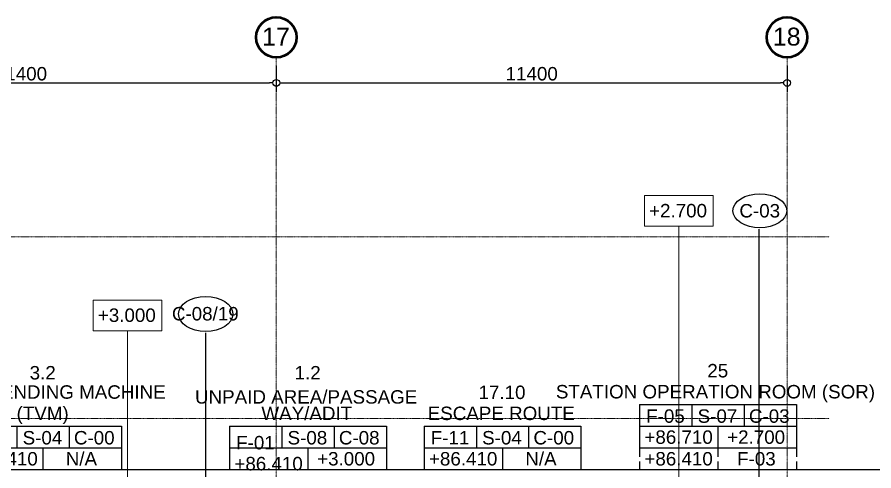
# Model space of a CAD drawing. Header units: millimetres. Extents: x -794334 to -714814, y -17806 to 22403.
# Drawn here: x -739067 to -719944, y 11028 to 21150 of the extents above; entities that cross this region are included whole.
import ezdxf

# ---------------------------------------------------------------- set-up
doc = ezdxf.new("R2010")
doc.units = ezdxf.units.MM
doc.linetypes.add('DPA_Grid _ Level 100', pattern=[10, 5.5, -1.6, 1.3, -1.6])
doc.linetypes.add('DPA_Hidden 50', pattern=[3, 2, -1])
for name, color, linetype, lineweight in [('A-ANNO-DIMS', 1, 'Continuous', 9), ('A-ANNO-NOTE', 3, 'Continuous', 25), ('A-ROOM-IDEN', 3, 'Continuous', 25), ('A-ROOM-LINE', 3, 'Continuous', 25), ('G-ANNO-TEXT', 3, 'Continuous', 9), ('S-GRID', 251, 'Continuous', 9), ('S-GRID-IDEN', 3, 'Continuous', 50)]:
    doc.layers.add(name, color=color, linetype=linetype, lineweight=lineweight)
doc.styles.add('Arial', font='arial.ttf', dxfattribs={"height": 400})
doc.styles.add('Arial_2', font='arial.ttf', dxfattribs={"height": 300})
doc.dimstyles.new('DPA-DIM-3_0_C-C', dxfattribs={"dimscale": 304.8, "dimtxt": 306.07782, "dimasz": 0.492126, "dimexe": 0.656168, "dimexo": 0.0625, "dimgap": 0.164042, "dimtad": 1, "dimdec": 0, "dimzin": 0, "dimdsep": 46, "dimtxsty": 'Arial_2', "dimblk1": 'DOTBLANK', "dimblk2": 'DOTBLANK', "dimsah": 1, "dimcen": 0.09, "dimdle": 0.656168, "dimadec": 8, "dimazin": 0, "dimtfac": 1, "dimtdec": 4, "dimtix": 1, "dimtmove": 0, "dimatfit": 3, "dimfxl": 1.312336, "dimfxlon": 1, "dimtvp": 1, "dimtolj": 1, "dimtzin": 0, "dimarcsym": 2})

# ---------------------------------------------------------------- blocks, each defined once
blk = doc.blocks.new('DPA_Room Tag Box _Longer_ - Standard-4486008-4252-01 ENLARGED CONCOURSE LEVEL - REFLECTED CEILING PLAN - SHEET 3')
at = {"layer": 'A-ROOM-LINE'}
for p, q in [((-17.5, -2.98), (-17.5, -12.65)), ((-17.5, -2.98), (17.5, -2.98)), ((-5.83, -2.98), (-5.83, -7.81)), ((5.83, -2.98), (5.83, -7.81)), ((17.5, -2.98), (17.5, -12.65)), ((-17.5, -7.81), (17.5, -7.81)), ((0, -7.81), (0, -12.65)), ((-17.5, -12.65), (17.5, -12.65))]:
    blk.add_line(p, q, dxfattribs=at)
blk = doc.blocks.new('DPA_Room Tag SubFloor - Standard-4594770-4252-01 ENLARGED CONCOURSE LEVEL - REFLECTED CEILING PLAN - SHEET 3')
at = {"layer": 'A-ROOM-IDEN', "linetype": 'DPA_Hidden 50'}
for p, q in [((-17.5, -12.65), (-17.5, -17.48)), ((0, -12.65), (0, -17.48)), ((17.5, -12.65), (17.5, -17.48)), ((-17.5, -17.48), (17.5, -17.48))]:
    blk.add_line(p, q, dxfattribs=at)
at = {"layer": 'A-ROOM-LINE'}
for p, q in [((-17.5, -2.98), (-17.5, -12.65)), ((-17.5, -2.98), (17.5, -2.98)), ((-5.83, -2.98), (-5.83, -7.81)), ((5.83, -2.98), (5.83, -7.81)), ((17.5, -2.98), (17.5, -12.65)), ((-17.5, -7.81), (17.5, -7.81)), ((0, -7.81), (0, -12.65)), ((-17.5, -12.65), (17.5, -12.65))]:
    blk.add_line(p, q, dxfattribs=at)
blk = doc.blocks.new('DPA_Room Tag Box - Standard-4486259-4252-01 ENLARGED CONCOURSE LEVEL - REFLECTED CEILING PLAN - SHEET 3')
at = {"layer": 'A-ROOM-LINE'}
for p, q in [((-17.5, -2.94), (-17.5, -12.6)), ((-17.5, -2.94), (17.5, -2.94)), ((-5.83, -2.94), (-5.83, -7.77)), ((5.83, -2.94), (5.83, -7.77)), ((17.5, -2.94), (17.5, -12.6)), ((-17.5, -7.77), (17.5, -7.77)), ((0, -7.77), (0, -12.6)), ((-17.5, -12.6), (17.5, -12.6))]:
    blk.add_line(p, q, dxfattribs=at)
blk = doc.blocks.new('Ceiling Tags - Ceiling Tags-9510765-4252-01 ENLARGED CONCOURSE LEVEL - REFLECTED CEILING PLAN - SHEET 3')
at = {"layer": 'A-ANNO-NOTE'}
blk.add_ellipse((0, 0), major_axis=(6.05, 0), ratio=0.646436, dxfattribs=at)
blk = doc.blocks.new('DPA_TAG Room-Ceiling - STANDARD-8527542-4252-01 ENLARGED CONCOURSE LEVEL - REFLECTED CEILING PLAN - SHEET 3')
at = {"layer": 'A-ROOM-IDEN'}
blk.add_ellipse((0, 0), major_axis=(-6, 0), ratio=0.633333, dxfattribs=at)
blk = doc.blocks.new('Grid - 100 Scale-2291345-4252-01 ENLARGED CONCOURSE LEVEL - REFLECTED CEILING PLAN - SHEET 3')
at = {"layer": 'S-GRID-IDEN'}
blk.add_circle((0, 0), 4.5, dxfattribs=at)
blk = doc.blocks.new('_DotBlank')
at = {"color": 0, "linetype": 'ByBlock', "lineweight": -2}
blk.add_line((-0.5, 0), (-1, 0), dxfattribs=at)
blk.add_circle((0, 0), 0.5, dxfattribs=at)
blk = doc.blocks.new('*D809')
at = {"layer": 'A-ANNO-DIMS', "color": 0, "lineweight": -2, "transparency": 16777216}
for p, q in [((34200, 16485), (34200, 15904)), ((45600, 16485), (45600, 15904)), ((34350, 16104), (45450, 16104))]:
    blk.add_line(p, q, dxfattribs=at)
at = {"layer": 'Defpoints', "color": 0, "transparency": 16777216}
for p in [(34200, 16504), (45600, 16504), (45600, 16104)]:
    blk.add_point(p, dxfattribs=at)
at = {"layer": 'A-ANNO-DIMS', "color": 0, "lineweight": -2, "transparency": 16777216, "xscale": 150, "yscale": 150, "zscale": 150, "rotation": 180}
blk.add_blockref('_DotBlank', (34200, 16104), dxfattribs=at)
at = {"layer": 'A-ANNO-DIMS', "color": 0, "lineweight": -2, "transparency": 16777216, "xscale": 150, "yscale": 150, "zscale": 150}
blk.add_blockref('_DotBlank', (45600, 16104), dxfattribs=at)
at = {"layer": 'A-ANNO-DIMS', "color": 0, "transparency": 16777216, "insert": (39900, 16307), "char_height": 300, "width": 1384.41, "attachment_point": 5, "style": 'Arial_2'}
blk.add_mtext('\\A1;11400', dxfattribs=at)
blk = doc.blocks.new('*D810')
at = {"layer": 'A-ANNO-DIMS', "color": 0, "lineweight": -2, "transparency": 16777216}
for p, q in [((45600, 16485), (45600, 15904)), ((57000, 16485), (57000, 15904)), ((45750, 16104), (56850, 16104))]:
    blk.add_line(p, q, dxfattribs=at)
at = {"layer": 'Defpoints', "color": 0, "transparency": 16777216}
for p in [(45600, 16504), (57000, 16504), (57000, 16104)]:
    blk.add_point(p, dxfattribs=at)
at = {"layer": 'A-ANNO-DIMS', "color": 0, "lineweight": -2, "transparency": 16777216, "xscale": 150, "yscale": 150, "zscale": 150, "rotation": 180}
blk.add_blockref('_DotBlank', (45600, 16104), dxfattribs=at)
at = {"layer": 'A-ANNO-DIMS', "color": 0, "lineweight": -2, "transparency": 16777216, "xscale": 150, "yscale": 150, "zscale": 150}
blk.add_blockref('_DotBlank', (57000, 16104), dxfattribs=at)
at = {"layer": 'A-ANNO-DIMS', "color": 0, "transparency": 16777216, "insert": (51300, 16307), "char_height": 300, "width": 1384.41, "attachment_point": 5, "style": 'Arial_2'}
blk.add_mtext('\\A1;11400', dxfattribs=at)
blk = doc.blocks.new('*U804')
at = {"layer": 'S-GRID', "linetype": 'DPA_Grid _ Level 100'}
for p, q in [((45600, -21385.5), (45600, 16671.4)), ((57000, -21385.5), (57000, 16671.4)), ((57942.9, 12673), (-14128.9, 12673)), ((57942.9, 8615), (-14128.9, 8615))]:
    blk.add_line(p, q, dxfattribs=at)
at = {"layer": 'S-GRID-IDEN', "xscale": 99.99999999999993, "yscale": 99.99999999999993, "zscale": 99.99999999999993}
for p in [(45600, 17121.4), (57000, 17121.4)]:
    blk.add_blockref('Grid - 100 Scale-2291345-4252-01 ENLARGED CONCOURSE LEVEL - REFLECTED CEILING PLAN - SHEET 3', p, dxfattribs=at)
at = {"layer": 'S-GRID-IDEN', "lineweight": 9, "char_height": 400, "width": 753.586, "attachment_point": 1, "style": 'Arial'}
for s, insert in [('17', (45281.2, 17337.3)), ('18', (56681.2, 17337.3))]:
    blk.add_mtext(s, dxfattribs=dict(at, insert=insert))
at = {"layer": 'A-ANNO-DIMS'}
for base, p1, p2, picture, middle in [((45600, 16104.3), (34200, 16504.3), (45600, 16504.3), '*D809', (39900, 16307.4)), ((57000, 16104.3), (45600, 16504.3), (57000, 16504.3), '*D810', (51300, 16307.4))]:
    dim = blk.add_linear_dim(base=base, p1=p1, p2=p2, dimstyle='DPA-DIM-3_0_C-C', override={"dimpost": '<>', "dimfxl": 11400}, dxfattribs=at)
    dim.commit()
    dim.dimension.update_dxf_attribs({"geometry": picture, "text_midpoint": middle})

msp = doc.modelspace()

# ---------------------------------------------------------------- linework, layer by layer
msp.add_xline((-738491, 11057), (1, 0))
at = {"layer": 'A-ANNO-NOTE'}
msp.add_line((-734853, 6488), (-734853, 14106), dxfattribs=at)
at = {"layer": 'A-ROOM-IDEN'}
msp.add_line((-722507, 6071), (-722507, 16420), dxfattribs=at)
at = {"layer": 'G-ANNO-TEXT', "color": 10}
for p, q in [((-724300, 6889), (-724300, 16487)), ((-736605, 6450), (-736605, 14155))]:
    msp.add_line(p, q, dxfattribs=at)
at = {"layer": 'G-ANNO-TEXT', "color": 10, "flags": 128}
for points in [[(-725065, 17170), (-723535, 17170), (-723535, 16487), (-725065, 16487)], [(-737369, 14838), (-735840, 14838), (-735840, 14155), (-737369, 14155)]]:
    msp.add_lwpolyline(points, close=True, dxfattribs=at)

# ---------------------------------------------------------------- block references
msp.add_blockref('*U804', (-778882, 3579))
at = {"layer": 'A-ANNO-NOTE', "xscale": 100, "yscale": 100, "zscale": 100}
msp.add_blockref('Ceiling Tags - Ceiling Tags-9510765-4252-01 ENLARGED CONCOURSE LEVEL - REFLECTED CEILING PLAN - SHEET 3', (-734857, 14528), dxfattribs=at)
at = {"layer": 'A-ROOM-IDEN', "xscale": 99.99999999999993, "yscale": 99.99999999999993, "zscale": 99.99999999999993}
for name, p in [('DPA_TAG Room-Ceiling - STANDARD-8527542-4252-01 ENLARGED CONCOURSE LEVEL - REFLECTED CEILING PLAN - SHEET 3', (-722489, 16831)), ('DPA_Room Tag SubFloor - Standard-4594770-4252-01 ENLARGED CONCOURSE LEVEL - REFLECTED CEILING PLAN - SHEET 3', (-723424, 12805)), ('DPA_Room Tag Box _Longer_ - Standard-4486008-4252-01 ENLARGED CONCOURSE LEVEL - REFLECTED CEILING PLAN - SHEET 3', (-738491, 12322)), ('DPA_Room Tag Box _Longer_ - Standard-4486008-4252-01 ENLARGED CONCOURSE LEVEL - REFLECTED CEILING PLAN - SHEET 3', (-732576, 12322)), ('DPA_Room Tag Box - Standard-4486259-4252-01 ENLARGED CONCOURSE LEVEL - REFLECTED CEILING PLAN - SHEET 3', (-728233, 12317))]:
    msp.add_blockref(name, p, dxfattribs=at)

# ---------------------------------------------------------------- texts
at = {"layer": 'A-ANNO-NOTE', "lineweight": 9, "insert": (-735613, 14684), "char_height": 300, "width": 1835.86, "attachment_point": 1, "style": 'Arial_2'}
msp.add_mtext('C-08/19', dxfattribs=at)
at = {"layer": 'A-ROOM-IDEN', "lineweight": 9, "char_height": 300, "attachment_point": 1, "style": 'Arial_2'}
for s, insert, width in [('C-03', (-722946, 16981), 1114.35), ('25', (-723662, 13413), 577.21), ('3.2', (-738788, 13367), 721.52), ('1.2', (-732874, 13367), 721.52), ('TICKET VENDING MACHINE', (-741316, 12937), 6838.39), ('UNPAID AREA/PASSAGE', (-735097, 12828), 6100.84), ('17.10', (-728769, 12930), 1298.73), ('STATION OPERATION ROOM (SOR)', (-727042, 12944), 8762.44), ('(TVM)', (-739080, 12461), 1427), ('WAY/ADIT', (-733615, 12461), 2517.3), ('ESCAPE ROUTE', (-729903, 12461), 4040.5), ('F-05', (-725027, 12400), 1058.23), ('S-07', (-723878, 12400), 1090.29), ('C-03', (-722733, 12400), 1114.35), ('S-04', (-738945, 11917), 1090.29), ('C-00', (-737800, 11917), 1114.35), ('S-08', (-733031, 11917), 1090.29), ('C-08', (-731886, 11917), 1114.35), ('F-11', (-729836, 11917), 1058.23), ('S-04', (-728688, 11917), 1090.29), ('C-00', (-727543, 11917), 1114.35), ('+86.710', (-725066, 11931), 1883.97), ('+2.700', (-723219, 11931), 1595.36), ('F-01', (-734179, 11807), 1058.23), ('+86.410', (-740133, 11448), 1883.97), ('N/A', (-737982, 11448), 857.81), ('+86.410', (-734218, 11339), 1883.97), ('+3.000', (-732371, 11448), 1595.36), ('+86.410', (-729875, 11448), 1883.97), ('N/A', (-727724, 11448), 857.81), ('+86.410', (-725066, 11448), 1883.97), ('F-03', (-722997, 11448), 1058.23)]:
    msp.add_mtext(s, dxfattribs=dict(at, insert=insert, width=width))
at = {"layer": 'G-ANNO-TEXT', "color": 7, "char_height": 300, "width": 1595.36, "attachment_point": 1, "style": 'Arial_2'}
for s, insert in [('+2.700', (-724962, 16983)), ('+3.000', (-737266, 14651))]:
    msp.add_mtext(s, dxfattribs=dict(at, insert=insert))

doc.saveas('drawing.dxf')
